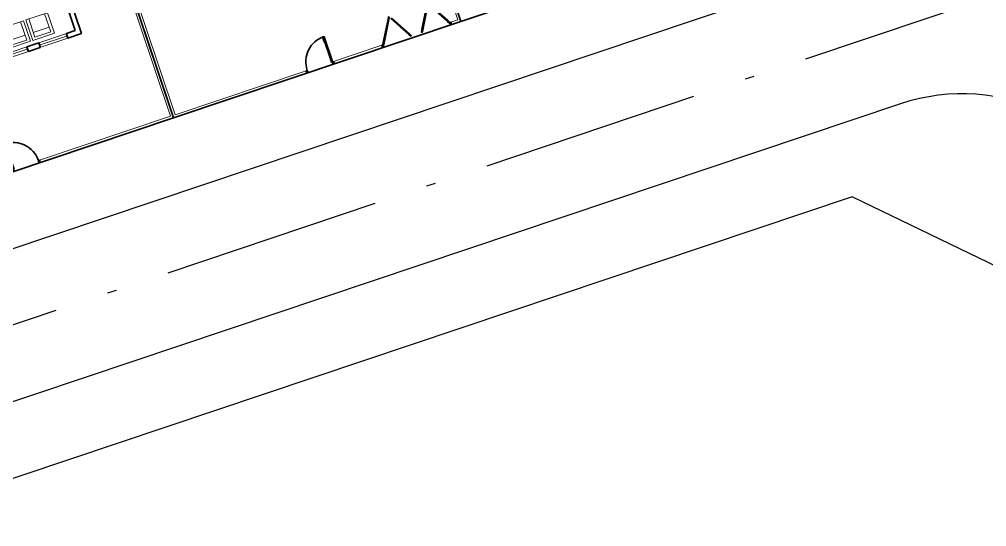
# Model space of a CAD drawing. Header units: metres. Extents: x 551291 to 569219, y 2064429 to 2066248.
# Drawn here: x 552863.15 to 552903.05, y 2065600.44 to 2065621.37 of the extents above; entities that cross this region are included whole.
import ezdxf

# ---------------------------------------------------------------- set-up
doc = ezdxf.new("R2010")
doc.units = ezdxf.units.M
for name, pattern in [('$AUDIT_BAD_LTYPE2', [0]), ('ACAD_ISO10W100', [18.5, 12, -3, 0.5, -3]), ('CENTER', [2, 1.25, -0.25, 0.25, -0.25]), ('HIDDEN', [0.375, 0.25, -0.125])]:
    doc.linetypes.add(name, pattern=pattern)
doc.layers.get('0').update_dxf_attribs({"linetype": 'CONTINUOUS'})
for name, color, linetype, lineweight in [('-DOOR', 137, 'CONTINUOUS', 9), ('-FURNITURE', 46, 'CONTINUOUS', 9), ('-LINE1', 7, 'CONTINUOUS', 18), ('-WALL', 4, 'CONTINUOUS', 35)]:
    doc.layers.add(name, color=color, linetype=linetype, lineweight=lineweight)
for name, color, linetype in [('ChiaLo', 128, 'CENTER'), ('datOBt', 42, 'CONTINUOUS'), ('datoHonHop', 42, 'CONTINUOUS'), ('LogDg', 7, 'CONTINUOUS'), ('loKBT', 42, 'CONTINUOUS'), ('RANHGIOI', 2, 'HIDDEN'), ('TimDg', 222, 'CONTINUOUS'), ('ViaHeS', 32, 'CONTINUOUS')]:
    doc.layers.add(name, color=color, linetype=linetype)

# ---------------------------------------------------------------- blocks, each defined once
blk = doc.blocks.new('t1$0$D11')
at = {"linetype": '$AUDIT_BAD_LTYPE2'}
for p, q in [((70, 100), (70, 1000)), ((90, 1000), (90, 100))]:
    blk.add_line(p, q, dxfattribs=at)
for points in [[(50, 1000), (90, 1000), (90, 1100), (50, 1100), (50, 1000)], [(50, 1003), (50, 100)], [(50, 100), (90, 100), (90, 0), (50, 0), (50, 100)]]:
    blk.add_lwpolyline(points)
for points in [[(118, 895), (118, 1064), (90, 1064), (90, 1036), (113, 1036), (113, 895)], [(0, 0), (50, 0), (50, -40), (60, -40), (60, -100), (0, -100)], [(1200, 0), (1150, 0), (1150, -40), (1140, -40), (1140, -100), (1200, -100)]]:
    blk.add_lwpolyline(points, close=True)
at = {"linetype": '$AUDIT_BAD_LTYPE2', "ltscale": 0.3}
blk.add_arc((50, 0), 1100, 0, 90, dxfattribs=at)
blk = doc.blocks.new('A$Cb65e9cbc')
at = {"layer": '-FURNITURE'}
for p, q in [((0, 1000), (1062, 1000)), ((0, 1000), (0, 0)), ((1062, 1000), (1062, 0)), ((144, 892), (144, 0)), ((144, 892), (918, 892)), ((144, 658), (918, 658)), ((918, 892), (918, 0)), ((1062, 0), (0, 0))]:
    blk.add_line(p, q, dxfattribs=at)
blk = doc.blocks.new('*U1121')
at = {"ltscale": 10}
for p, q in [((0, 2400), (0, 0)), ((200, 2355), (200, 45)), ((400, 2355), (400, 0)), ((400, 0), (0, 0))]:
    blk.add_line(p, q, dxfattribs=at)
for points in [[(400, 2400), (400, 2355), (50, 2355), (50, 2340), (0, 2340), (0, 2400)], [(400, 0), (400, 45), (50, 45), (50, 60), (0, 60), (0, 0)]]:
    blk.add_lwpolyline(points, close=True, dxfattribs=at)
blk = doc.blocks.new('MAU M1BT')
at = {"layer": '-LINE1', "lineweight": 18}
for p, q in [((-8377, -4700), (-7777, -4700)), ((-8377, -4700), (-8377, -4700)), ((-8377, -4700), (-8377, -4700)), ((-3644, -4700), (-3044, -4700)), ((-200, -4700), (-200, -4600)), ((2800, -4600), (3100, -4600)), ((2800, -4700), (2800, -4600))]:
    blk.add_line(p, q, dxfattribs=at)
at = {"layer": '-LINE1', "ltscale": 10}
blk.add_line((-3500, -4600), (-3500, -4700), dxfattribs=at)
blk.add_lwpolyline([(2760, -4600), (3100, -4600), (3100, 15200), (-9200, 15200), (-9200, -4600), (-3500, -4600)], dxfattribs=at)
at = {"layer": '-LINE1', "lineweight": 18}
blk.add_lwpolyline([(-2300, -4600), (-200, -4600), (-200, -4700), (-2300, -4700)], close=True, dxfattribs=at)
at = {"layer": '-WALL'}
for p, q in [((-6800, 4800), (-6800, -200)), ((-6600, 5000), (-6600, 0)), ((-4491, 0), (-5011, 0)), ((-5011, 0), (-5011, -200)), ((-4491, 0), (-4491, -200)), ((-4491, -200), (-5011, -200))]:
    blk.add_line(p, q, dxfattribs=at)
blk.add_lwpolyline([(-9300, -4700), (3200, -4700), (3200, 15300), (-9300, 15300)], close=True, dxfattribs=at)
blk.add_lwpolyline([(-6600, 0), (-6211, 0), (-6211, -200), (-6800, -200)], dxfattribs=at)
at = {"ltscale": 100}
for p, q in [((-110, -4513), (380, -3665)), ((410, -3682), (-80, -4531)), ((510, -3682), (1000, -4531)), ((1031, -4513), (541, -3665)), ((1569, -4513), (2059, -3665)), ((2090, -3682), (1600, -4531)), ((2190, -3682), (2680, -4531)), ((2710, -4513), (2220, -3665))]:
    blk.add_line(p, q, dxfattribs=at)
for points in [[(460, -3596), (410, -3682), (399, -3676), (404, -3667), (396, -3662), (391, -3671), (380, -3665), (430, -3578)], [(-150, -4635), (-160, -4635), (-160, -4600), (-200, -4600), (-200, -4700), (-150, -4700)], [(-99, -4520), (-104, -4528), (-96, -4533), (-91, -4525), (-80, -4531), (-130, -4617), (-160, -4600), (-110, -4513)], [(1020, -4520), (1025, -4528), (1016, -4533), (1011, -4525), (1000, -4531), (1050, -4617), (1081, -4600), (1031, -4513)], [(1580, -4520), (1575, -4528), (1584, -4533), (1589, -4525), (1600, -4531), (1550, -4617), (1519, -4600), (1569, -4513)], [(2699, -4520), (2704, -4528), (2695, -4533), (2690, -4525), (2680, -4531), (2730, -4617), (2760, -4600), (2710, -4513)], [(2750, -4635), (2760, -4635), (2760, -4600), (2800, -4600), (2800, -4700), (2750, -4700)]]:
    blk.add_lwpolyline(points, close=True, dxfattribs=at)
at = {"color": 8, "ltscale": 100}
for points in [[(396, -3662), (404, -3667), (-96, -4533), (-104, -4528)], [(525, -3662), (516, -3667), (1016, -4533), (1025, -4528)], [(2075, -3662), (2084, -3667), (1584, -4533), (1575, -4528)], [(2204, -3662), (2195, -3667), (2695, -4533), (2704, -4528)]]:
    blk.add_lwpolyline(points, close=True, dxfattribs=at)
at = {"layer": '-DOOR', "xscale": 0.5000000000000001, "yscale": 0.5000000000000001, "zscale": 0.5000000000000001, "rotation": 270}
for p in [(-6211, 0), (-4491, 0)]:
    blk.add_blockref('*U1121', p, dxfattribs=at)
at = {"layer": '-FURNITURE', "xscale": 0.8910000000000003, "yscale": 0.8910000000000003, "zscale": 0.8910000000000003, "rotation": 180}
for p in [(-4805, 1063), (-3759, 1063)]:
    blk.add_blockref('A$Cb65e9cbc', p, dxfattribs=at)
at = {"ltscale": 10, "xscale": -1}
blk.add_blockref('t1$0$D11', (-2300, -4600), dxfattribs=at)
blk = doc.blocks.new('MAU M2BT')
at = {"layer": '-WALL'}
blk.add_lwpolyline([(-2200, 11750), (15059, 11750), (14710, -3251), (9593, -8250), (-2200, -8250)], close=True, dxfattribs=at)

msp = doc.modelspace()

# ---------------------------------------------------------------- linework, layer by layer
at = {"layer": 'ChiaLo', "ltscale": 5}
for points in [[(552868.632, 2065659.21), (552881.359, 2065621.289)], [(552856.782, 2065655.233), (552869.508, 2065617.312)]]:
    msp.add_lwpolyline(points, dxfattribs=at)
at = {"layer": 'datOBt'}
msp.add_lwpolyline([(552726.182, 2065569.212), (552720.076, 2065572.431), (552711.871, 2065601.334), (552715.246, 2065607.735), (552879.813, 2065662.962), (552886.254, 2065659.851), (552896.461, 2065631.63), (552893.421, 2065625.337)], close=True, dxfattribs=at)
at = {"layer": 'datoHonHop', "linetype": 'ByBlock'}
msp.add_lwpolyline([(552899.893, 2065545.093, -0.121118), (552909.806, 2065567.334, 0.257306), (552912.818, 2065586.404), (552903.945, 2065610.938), (552897.504, 2065614.049), (552790.376, 2065578.098), (552785.967, 2065569.235), (552808.238, 2065502.872), (552857.643, 2065519.452, 0.007975), (552887.175, 2065529.89, 0.265194)], format="xyb", close=True, dxfattribs=at)
at = {"layer": 'LogDg'}
msp.add_lwpolyline([(552711.226, 2065609.55, 0.400458), (552706.075, 2065599.781), (552714.277, 2065570.889, 0.428104), (552724.518, 2065565.489), (552897.109, 2065623.41, 0.421043), (552902.087, 2065633.715), (552891.88, 2065661.935, 0.407417), (552881.812, 2065666.798)], format="xyb", close=True, dxfattribs=at)
msp.add_lwpolyline([(552781.59, 2065544.56), (552734.19, 2065528.653, 0.400458), (552729.04, 2065518.884), (552737.424, 2065489.347, 0.428104), (552756.626, 2065479.222), (552859.552, 2065513.764, 0.008886), (552892.637, 2065525.525, 0.278117), (552905.445, 2065541.726, -0.147047), (552915.972, 2065565.399, 0.270704), (552919.618, 2065585.245), (552909.572, 2065613.021, 0.407417), (552899.503, 2065617.885), (552790.37, 2065581.26, 0.414214), (552782.811, 2065566.066), (552786.629, 2065554.689, -0.414214), (552781.59, 2065544.56)], format="xyb", dxfattribs=at)
at = {"layer": 'loKBT'}
for points in [[(552891.357, 2065645.741), (552874.995, 2065640.25), (552881.359, 2065621.289), (552893.421, 2065625.337), (552896.461, 2065631.63)], [(552874.995, 2065640.25), (552863.145, 2065636.273), (552869.508, 2065617.312), (552881.359, 2065621.289)], [(552863.145, 2065636.273), (552851.295, 2065632.296), (552857.658, 2065613.335), (552869.508, 2065617.312)]]:
    msp.add_lwpolyline(points, close=True, dxfattribs=at)
at = {"layer": 'RANHGIOI', "color": 1, "ltscale": 9, "const_width": 1}
msp.add_lwpolyline([(553192.795, 2066065.552), (552852.13, 2065917.062), (552851.284, 2065916.699, -0.005137), (552817.38, 2065902.569), (552530.906, 2065823.343, -0.020567), (552489.898, 2065813.798), (552444.68, 2065805.217, -0.021218), (552401.701, 2065798.935), (552284.485, 2065786.856), (552281.659, 2065769.592, 0.128574), (552287.703, 2065705.115), (552292.618, 2065691.616, 0.039408), (552300.98, 2065673.287), (552313.951, 2065649.921), (552360.554, 2065580.983, -0.11987), (552385.419, 2065514.078), (552400.206, 2065388.529), (552403.648, 2065367.199), (552408.852, 2065368.84), (552857.643, 2065519.452, 0.050684), (553038.548, 2065601.341), (553209.442, 2065700.633)], format="xyb", dxfattribs=at)
at = {"layer": 'TimDg', "linetype": 'ACAD_ISO10W100', "ltscale": 0.75}
msp.add_lwpolyline([(552917.272, 2065627.012), (552566.034, 2065509.139)], dxfattribs=at)
at = {"layer": 'ViaHeS'}
msp.add_lwpolyline([(552726.182, 2065569.212), (552720.076, 2065572.431), (552711.871, 2065601.334), (552715.246, 2065607.735), (552879.813, 2065662.962), (552886.254, 2065659.851), (552896.461, 2065631.63), (552893.421, 2065625.337)], close=True, dxfattribs=at)
msp.add_lwpolyline([(552793.921, 2065545.534), (552738.211, 2065526.837), (552734.836, 2065520.437), (552743.861, 2065488.643), (552752.409, 2065484.136), (552857.643, 2065519.452, 0.007974), (552887.175, 2065529.89, 0.265195), (552899.893, 2065545.093, -0.121118), (552909.806, 2065567.334, 0.257306), (552912.818, 2065586.404), (552903.945, 2065610.938), (552897.504, 2065614.049), (552790.376, 2065578.098), (552785.967, 2065569.235), (552793.921, 2065545.534)], format="xyb", close=True, dxfattribs=at)

# ---------------------------------------------------------------- block references
at = {"layer": '-WALL', "yscale": 0.001, "zscale": 0.001}
for p, xscale, rotation in [((552876.829, 2065624.726), 0.001, 18.55149973828003), ((552859.196, 2065618.809), -0.0009999999999999998, 18.55149986703843)]:
    msp.add_blockref('MAU M1BT', p, dxfattribs=dict(at, xscale=xscale, rotation=rotation))

# ---------------------------------------------------------------- next in the draw order: block references
at = {"layer": '-WALL', "xscale": 0.001, "yscale": 0.001, "zscale": 0.001, "rotation": 18.55149972030994}
msp.add_blockref('MAU M2BT', (552880.819, 2065629.81), dxfattribs=at)

doc.saveas('drawing.dxf')
